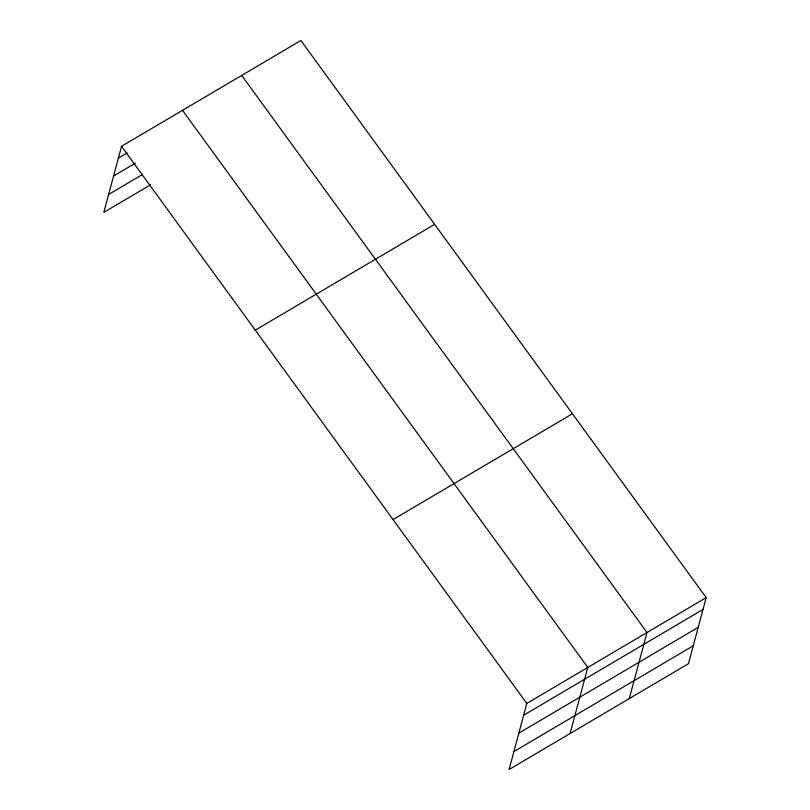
<?xml version="1.0" encoding="UTF-8"?>
<svg xmlns="http://www.w3.org/2000/svg" width="810" height="810" viewBox="0 0 810 810"><rect width="100%" height="100%" fill="white"/><g stroke="black" fill="none" stroke-linecap="round" stroke-linejoin="round"><path stroke-width="1.21" d="M706.178 597.618L526.804 703.424L509.105 769.5L688.47 663.694L706.178 597.618L300.895 40.5L121.53 146.306L103.822 212.382L150.65 184.751M570.088 733.526L587.787 667.45L182.513 110.332M629.279 698.605L646.987 632.539L241.704 75.421M118.361 158.112L127.079 152.979M113.562 176.023L135.351 163.174M108.621 194.471L142.378 174.555M255.272 330.156L434.636 224.35M393.063 519.574L572.437 413.768M523.645 715.23L703.009 609.424M518.846 733.141L698.22 627.335M513.894 751.589L693.269 645.783M121.53 146.306L526.804 703.424"/></g></svg>
